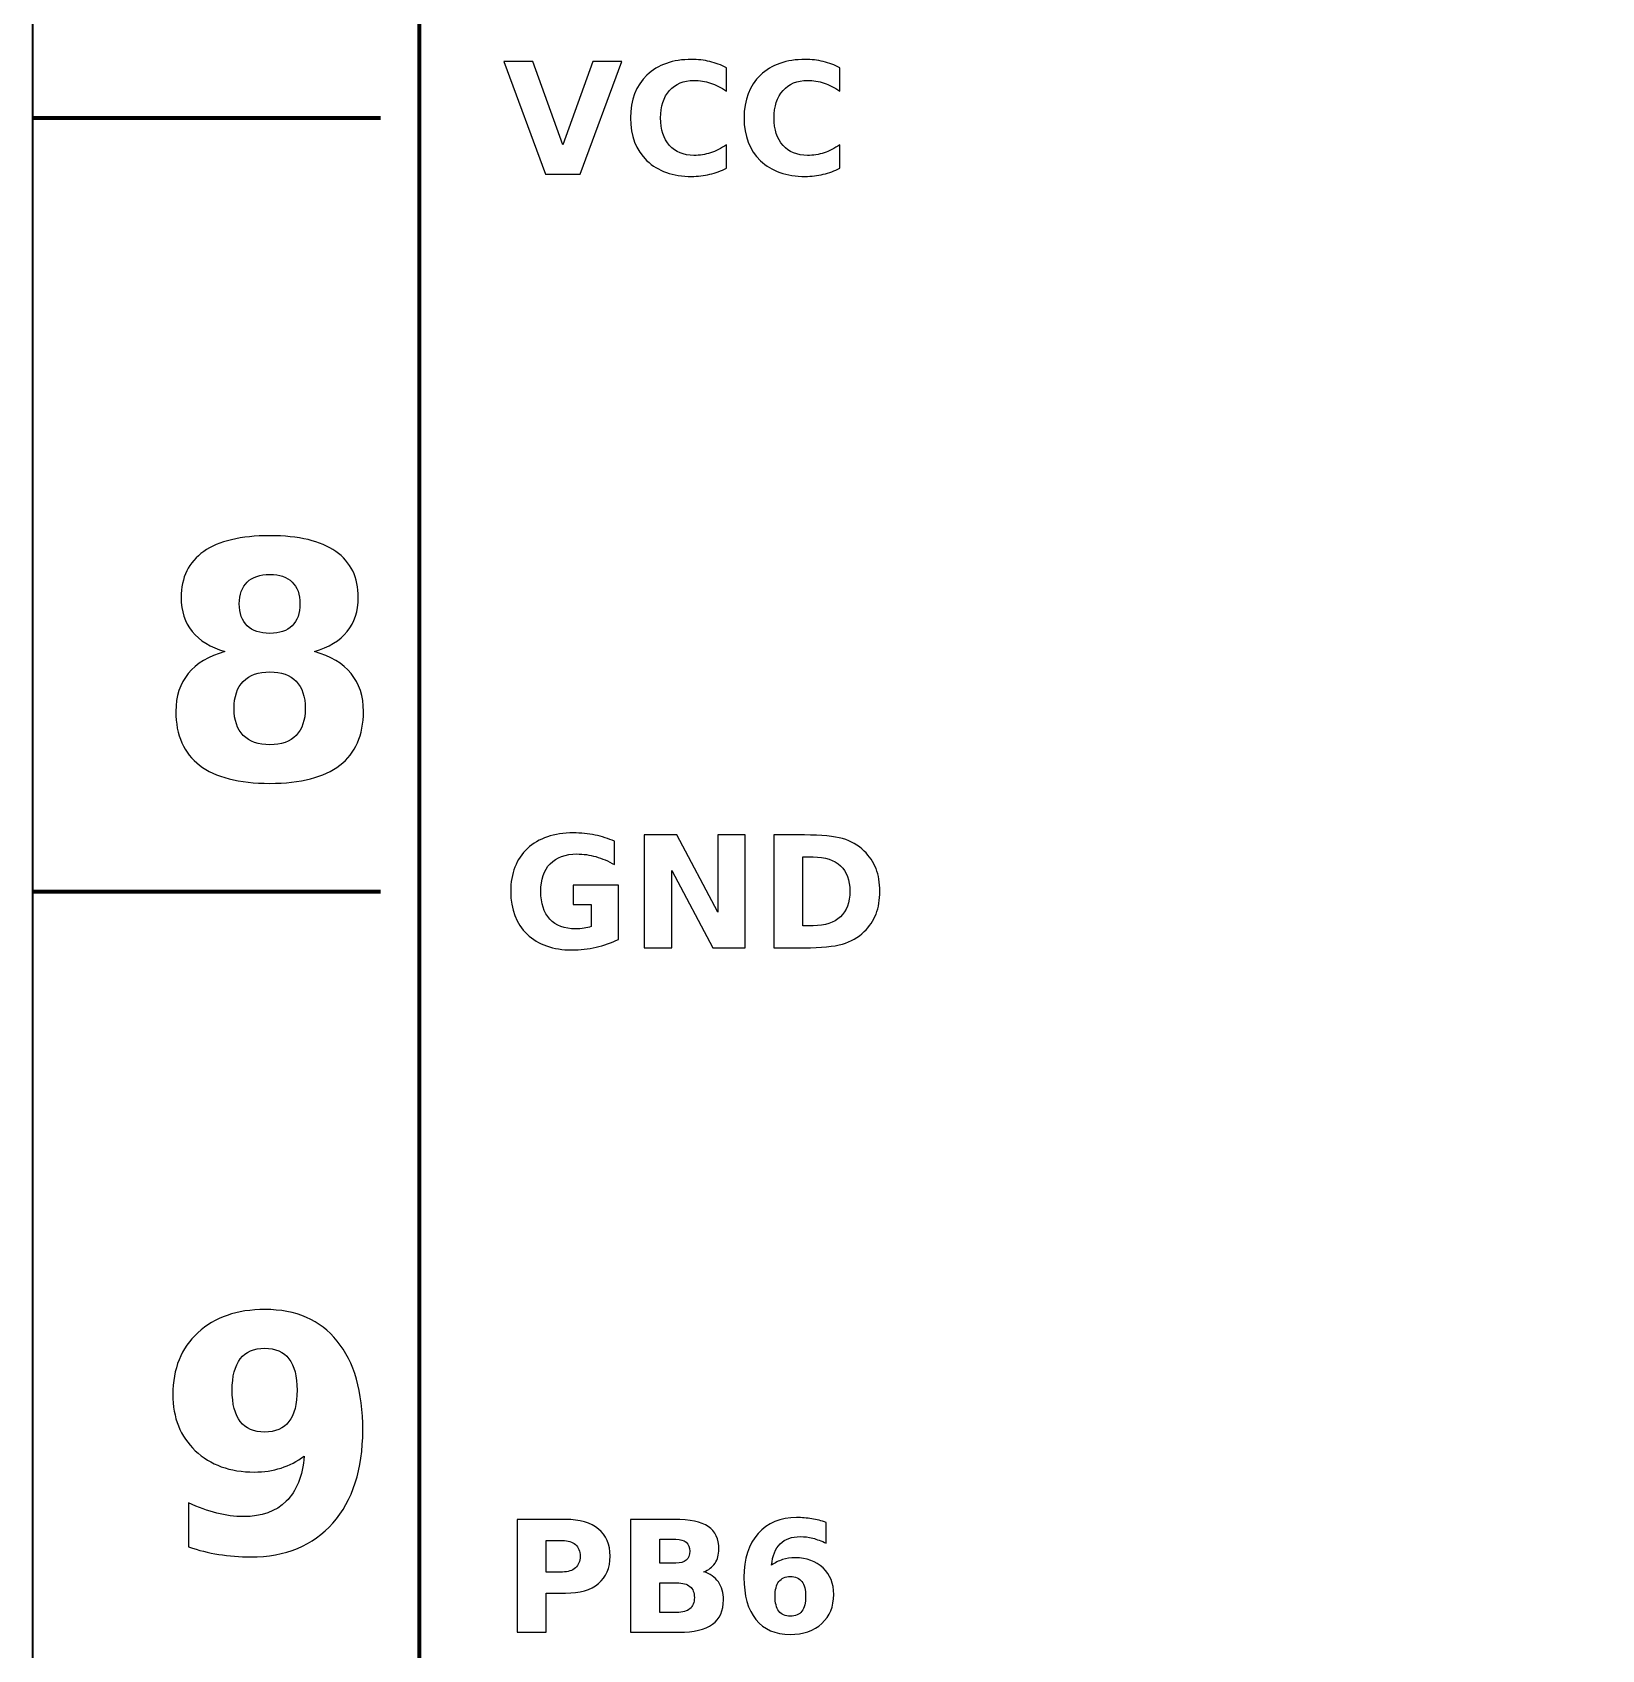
# Model space of a CAD drawing. Header units: centimetres. Extents: x -12.6 to -8.4, y -22.9 to -6.8.
# Drawn here: x -12.5 to -10.472, y -16.83 to -14.739 of the extents above; entities that cross this region are included whole.
import ezdxf

# ---------------------------------------------------------------- set-up
doc = ezdxf.new("R2010")
doc.units = ezdxf.units.CM
doc.header["$MEASUREMENT"] = 0
doc.layers.add('Layer 1', color=7, linetype='Continuous')

msp = doc.modelspace()

# ---------------------------------------------------------------- linework, layer by layer
at = {"layer": 'Layer 1', "color": 7, "lineweight": 35}
msp.add_open_spline([(-12.5, -6.85), (-12.5, -6.85), (-8.5, -6.85), (-8.5, -6.85), (-8.5, -6.85), (-8.5, -6.85), (-8.5, -22.85), (-8.5, -22.85), (-8.5, -22.85), (-8.5, -22.85), (-12.5, -22.85), (-12.5, -22.85), (-12.5, -22.85), (-12.5, -22.85), (-12.5, -6.85), (-12.5, -6.85)], degree=3, knots=[0, 0, 0, 0, 0.25, 0.25, 0.25, 0.25, 0.5, 0.5, 0.5, 0.5, 0.75, 0.75, 0.75, 0.75, 1, 1, 1, 1], dxfattribs=at)
at = {"layer": 'Layer 1', "color": 250, "lineweight": 100}
msp.add_open_spline([(-12, -8.35), (-12, -8.35), (-9, -8.35), (-9, -8.35), (-9, -8.35), (-9, -8.35), (-9, -22.25), (-9, -22.25), (-9, -22.25), (-9, -22.25), (-12, -22.25), (-12, -22.25), (-12, -22.25), (-12, -22.25), (-12, -8.35), (-12, -8.35)], degree=3, knots=[0, 0, 0, 0, 0.25, 0.25, 0.25, 0.25, 0.5, 0.5, 0.5, 0.5, 0.75, 0.75, 0.75, 0.75, 1, 1, 1, 1], dxfattribs=at)
at = {"layer": 'Layer 1', "color": 250}
for points, knots in [([(-11.8907, -14.777), (-11.8907, -14.777), (-11.8529, -14.777), (-11.8529, -14.777), (-11.8529, -14.777), (-11.8529, -14.777), (-11.81424, -14.8846), (-11.81424, -14.8846), (-11.81424, -14.8846), (-11.81424, -14.8846), (-11.77567, -14.777), (-11.77567, -14.777), (-11.77567, -14.777), (-11.77567, -14.777), (-11.73787, -14.777), (-11.73787, -14.777), (-11.73787, -14.777), (-11.73787, -14.777), (-11.79187, -14.9228), (-11.79187, -14.9228), (-11.79187, -14.9228), (-11.79187, -14.9228), (-11.8367, -14.9228), (-11.8367, -14.9228), (-11.8367, -14.9228), (-11.8367, -14.9228), (-11.8907, -14.777), (-11.8907, -14.777)], [0, 0, 0, 0, 0.1428571, 0.1428571, 0.1428571, 0.1428571, 0.2857143, 0.2857143, 0.2857143, 0.2857143, 0.4285714, 0.4285714, 0.4285714, 0.4285714, 0.5714286, 0.5714286, 0.5714286, 0.5714286, 0.7142857, 0.7142857, 0.7142857, 0.7142857, 0.8571429, 0.8571429, 0.8571429, 0.8571429, 1, 1, 1, 1]), ([(-11.60287, -14.9148), (-11.60977, -14.91837), (-11.61697, -14.92107), (-11.62447, -14.9229), (-11.62447, -14.9229), (-11.63194, -14.92473), (-11.63977, -14.92563), (-11.6479, -14.92563), (-11.6479, -14.92563), (-11.67217, -14.92563), (-11.6914, -14.91883), (-11.7056, -14.90527), (-11.7056, -14.90527), (-11.7198, -14.8917), (-11.7269, -14.8733), (-11.7269, -14.85003), (-11.7269, -14.85003), (-11.7269, -14.82673), (-11.7198, -14.8083), (-11.7056, -14.79473), (-11.7056, -14.79473), (-11.6914, -14.78117), (-11.67217, -14.77437), (-11.6479, -14.77437), (-11.6479, -14.77437), (-11.63977, -14.77437), (-11.63194, -14.77527), (-11.62447, -14.7771), (-11.62447, -14.7771), (-11.61697, -14.77893), (-11.60977, -14.78163), (-11.60287, -14.7852), (-11.60287, -14.7852), (-11.60287, -14.7852), (-11.60287, -14.81537), (-11.60287, -14.81537), (-11.60287, -14.81537), (-11.60984, -14.8106), (-11.6167, -14.80713), (-11.62347, -14.80493), (-11.62347, -14.80493), (-11.63024, -14.8027), (-11.63737, -14.8016), (-11.64487, -14.8016), (-11.64487, -14.8016), (-11.65827, -14.8016), (-11.66884, -14.8059), (-11.6765, -14.8145), (-11.6765, -14.8145), (-11.6842, -14.8231), (-11.68804, -14.83493), (-11.68804, -14.85003), (-11.68804, -14.85003), (-11.68804, -14.8651), (-11.6842, -14.8769), (-11.6765, -14.8855), (-11.6765, -14.8855), (-11.66884, -14.8941), (-11.65827, -14.8984), (-11.64487, -14.8984), (-11.64487, -14.8984), (-11.63737, -14.8984), (-11.63024, -14.8973), (-11.62347, -14.89507), (-11.62347, -14.89507), (-11.6167, -14.89287), (-11.60984, -14.8894), (-11.60287, -14.88463), (-11.60287, -14.88463), (-11.60287, -14.88463), (-11.60287, -14.9148), (-11.60287, -14.9148)], [0, 0, 0, 0, 0.0555556, 0.0555556, 0.0555556, 0.0555556, 0.1111111, 0.1111111, 0.1111111, 0.1111111, 0.1666667, 0.1666667, 0.1666667, 0.1666667, 0.2222222, 0.2222222, 0.2222222, 0.2222222, 0.2777778, 0.2777778, 0.2777778, 0.2777778, 0.3333333, 0.3333333, 0.3333333, 0.3333333, 0.3888889, 0.3888889, 0.3888889, 0.3888889, 0.4444444, 0.4444444, 0.4444444, 0.4444444, 0.5, 0.5, 0.5, 0.5, 0.5555556, 0.5555556, 0.5555556, 0.5555556, 0.6111111, 0.6111111, 0.6111111, 0.6111111, 0.6666667, 0.6666667, 0.6666667, 0.6666667, 0.7222222, 0.7222222, 0.7222222, 0.7222222, 0.7777778, 0.7777778, 0.7777778, 0.7777778, 0.8333333, 0.8333333, 0.8333333, 0.8333333, 0.8888889, 0.8888889, 0.8888889, 0.8888889, 0.9444444, 0.9444444, 0.9444444, 0.9444444, 1, 1, 1, 1]), ([(-11.4561, -14.9148), (-11.463, -14.91837), (-11.4702, -14.92107), (-11.4777, -14.9229), (-11.4777, -14.9229), (-11.48517, -14.92473), (-11.493, -14.92563), (-11.50113, -14.92563), (-11.50113, -14.92563), (-11.5254, -14.92563), (-11.54463, -14.91883), (-11.55883, -14.90527), (-11.55883, -14.90527), (-11.57303, -14.8917), (-11.58013, -14.8733), (-11.58013, -14.85003), (-11.58013, -14.85003), (-11.58013, -14.82673), (-11.57303, -14.8083), (-11.55883, -14.79473), (-11.55883, -14.79473), (-11.54463, -14.78117), (-11.5254, -14.77437), (-11.50113, -14.77437), (-11.50113, -14.77437), (-11.493, -14.77437), (-11.48517, -14.77527), (-11.4777, -14.7771), (-11.4777, -14.7771), (-11.4702, -14.77893), (-11.463, -14.78163), (-11.4561, -14.7852), (-11.4561, -14.7852), (-11.4561, -14.7852), (-11.4561, -14.81537), (-11.4561, -14.81537), (-11.4561, -14.81537), (-11.46307, -14.8106), (-11.46993, -14.80713), (-11.4767, -14.80493), (-11.4767, -14.80493), (-11.48347, -14.8027), (-11.4906, -14.8016), (-11.4981, -14.8016), (-11.4981, -14.8016), (-11.5115, -14.8016), (-11.52207, -14.8059), (-11.52973, -14.8145), (-11.52973, -14.8145), (-11.53743, -14.8231), (-11.54127, -14.83493), (-11.54127, -14.85003), (-11.54127, -14.85003), (-11.54127, -14.8651), (-11.53743, -14.8769), (-11.52973, -14.8855), (-11.52973, -14.8855), (-11.52207, -14.8941), (-11.5115, -14.8984), (-11.4981, -14.8984), (-11.4981, -14.8984), (-11.4906, -14.8984), (-11.48347, -14.8973), (-11.4767, -14.89507), (-11.4767, -14.89507), (-11.46993, -14.89287), (-11.46307, -14.8894), (-11.4561, -14.88463), (-11.4561, -14.88463), (-11.4561, -14.88463), (-11.4561, -14.9148), (-11.4561, -14.9148)], [0, 0, 0, 0, 0.0555556, 0.0555556, 0.0555556, 0.0555556, 0.1111111, 0.1111111, 0.1111111, 0.1111111, 0.1666667, 0.1666667, 0.1666667, 0.1666667, 0.2222222, 0.2222222, 0.2222222, 0.2222222, 0.2777778, 0.2777778, 0.2777778, 0.2777778, 0.3333333, 0.3333333, 0.3333333, 0.3333333, 0.3888889, 0.3888889, 0.3888889, 0.3888889, 0.4444444, 0.4444444, 0.4444444, 0.4444444, 0.5, 0.5, 0.5, 0.5, 0.5555556, 0.5555556, 0.5555556, 0.5555556, 0.6111111, 0.6111111, 0.6111111, 0.6111111, 0.6666667, 0.6666667, 0.6666667, 0.6666667, 0.7222222, 0.7222222, 0.7222222, 0.7222222, 0.7777778, 0.7777778, 0.7777778, 0.7777778, 0.8333333, 0.8333333, 0.8333333, 0.8333333, 0.8888889, 0.8888889, 0.8888889, 0.8888889, 0.9444444, 0.9444444, 0.9444444, 0.9444444, 1, 1, 1, 1]), ([(-12.25111, -15.53999), (-12.2698, -15.53434), (-12.28392, -15.52566), (-12.29344, -15.51395), (-12.29344, -15.51395), (-12.30297, -15.50224), (-12.30769, -15.48764), (-12.30769, -15.47014), (-12.30769, -15.47014), (-12.30769, -15.4441), (-12.29796, -15.42421), (-12.27855, -15.41059), (-12.27855, -15.41059), (-12.25915, -15.39697), (-12.23058, -15.39013), (-12.19297, -15.39013), (-12.19297, -15.39013), (-12.15565, -15.39013), (-12.12721, -15.3969), (-12.10781, -15.41052), (-12.10781, -15.41052), (-12.08841, -15.42407), (-12.07867, -15.44396), (-12.07867, -15.47014), (-12.07867, -15.47014), (-12.07867, -15.48764), (-12.08347, -15.50224), (-12.09299, -15.51395), (-12.09299, -15.51395), (-12.10259, -15.52566), (-12.11677, -15.53434), (-12.13547, -15.53999), (-12.13547, -15.53999), (-12.11451, -15.54577), (-12.09871, -15.55516), (-12.08806, -15.56821), (-12.08806, -15.56821), (-12.0774, -15.58119), (-12.07204, -15.59763), (-12.07204, -15.61753), (-12.07204, -15.61753), (-12.07204, -15.64808), (-12.0822, -15.67122), (-12.10252, -15.68681), (-12.10252, -15.68681), (-12.12284, -15.70248), (-12.15304, -15.71031), (-12.19297, -15.71031), (-12.19297, -15.71031), (-12.23312, -15.71031), (-12.26338, -15.70248), (-12.28385, -15.68681), (-12.28385, -15.68681), (-12.30431, -15.67122), (-12.31454, -15.64808), (-12.31454, -15.61753), (-12.31454, -15.61753), (-12.31454, -15.59763), (-12.30917, -15.58119), (-12.29852, -15.56821), (-12.29852, -15.56821), (-12.28787, -15.55516), (-12.27206, -15.54577), (-12.25111, -15.53999)], [0, 0, 0, 0, 0.0625, 0.0625, 0.0625, 0.0625, 0.125, 0.125, 0.125, 0.125, 0.1875, 0.1875, 0.1875, 0.1875, 0.25, 0.25, 0.25, 0.25, 0.3125, 0.3125, 0.3125, 0.3125, 0.375, 0.375, 0.375, 0.375, 0.4375, 0.4375, 0.4375, 0.4375, 0.5, 0.5, 0.5, 0.5, 0.5625, 0.5625, 0.5625, 0.5625, 0.625, 0.625, 0.625, 0.625, 0.6875, 0.6875, 0.6875, 0.6875, 0.75, 0.75, 0.75, 0.75, 0.8125, 0.8125, 0.8125, 0.8125, 0.875, 0.875, 0.875, 0.875, 0.9375, 0.9375, 0.9375, 0.9375, 1, 1, 1, 1]), ([(-12.23248, -15.47818), (-12.23248, -15.49046), (-12.22909, -15.49991), (-12.22225, -15.50647), (-12.22225, -15.50647), (-12.21541, -15.51311), (-12.20567, -15.51642), (-12.19297, -15.51642), (-12.19297, -15.51642), (-12.18055, -15.51642), (-12.17096, -15.51311), (-12.16425, -15.50647), (-12.16425, -15.50647), (-12.15748, -15.49991), (-12.15409, -15.49046), (-12.15409, -15.47818), (-12.15409, -15.47818), (-12.15409, -15.4659), (-12.15748, -15.45652), (-12.16425, -15.44996), (-12.16425, -15.44996), (-12.17096, -15.4434), (-12.18055, -15.44015), (-12.19297, -15.44015), (-12.19297, -15.44015), (-12.20567, -15.44015), (-12.21541, -15.44347), (-12.22225, -15.4501), (-12.22225, -15.4501), (-12.22909, -15.45666), (-12.23248, -15.46605), (-12.23248, -15.47818)], [0, 0, 0, 0, 0.125, 0.125, 0.125, 0.125, 0.25, 0.25, 0.25, 0.25, 0.375, 0.375, 0.375, 0.375, 0.5, 0.5, 0.5, 0.5, 0.625, 0.625, 0.625, 0.625, 0.75, 0.75, 0.75, 0.75, 0.875, 0.875, 0.875, 0.875, 1, 1, 1, 1]), ([(-12.19297, -15.56623), (-12.20786, -15.56623), (-12.21936, -15.57033), (-12.22733, -15.57844), (-12.22733, -15.57844), (-12.2353, -15.58655), (-12.23933, -15.5982), (-12.23933, -15.61336), (-12.23933, -15.61336), (-12.23933, -15.62853), (-12.2353, -15.6401), (-12.22733, -15.64822), (-12.22733, -15.64822), (-12.21936, -15.65626), (-12.20786, -15.66028), (-12.19297, -15.66028), (-12.19297, -15.66028), (-12.17822, -15.66028), (-12.16694, -15.65626), (-12.15903, -15.64822), (-12.15903, -15.64822), (-12.1512, -15.6401), (-12.14725, -15.62853), (-12.14725, -15.61336), (-12.14725, -15.61336), (-12.14725, -15.59805), (-12.1512, -15.58641), (-12.15903, -15.5783), (-12.15903, -15.5783), (-12.16694, -15.57026), (-12.17822, -15.56623), (-12.19297, -15.56623)], [0, 0, 0, 0, 0.125, 0.125, 0.125, 0.125, 0.25, 0.25, 0.25, 0.25, 0.375, 0.375, 0.375, 0.375, 0.5, 0.5, 0.5, 0.5, 0.625, 0.625, 0.625, 0.625, 0.75, 0.75, 0.75, 0.75, 0.875, 0.875, 0.875, 0.875, 1, 1, 1, 1]), ([(-11.74224, -15.91197), (-11.7516, -15.91653), (-11.76134, -15.91993), (-11.77144, -15.92223), (-11.77144, -15.92223), (-11.78154, -15.9245), (-11.79194, -15.92563), (-11.8027, -15.92563), (-11.8027, -15.92563), (-11.82697, -15.92563), (-11.8462, -15.91883), (-11.8604, -15.90527), (-11.8604, -15.90527), (-11.8746, -15.8917), (-11.8817, -15.8733), (-11.8817, -15.85003), (-11.8817, -15.85003), (-11.8817, -15.82653), (-11.87447, -15.80807), (-11.86004, -15.79457), (-11.86004, -15.79457), (-11.84557, -15.7811), (-11.82577, -15.77437), (-11.80064, -15.77437), (-11.80064, -15.77437), (-11.79094, -15.77437), (-11.78164, -15.77527), (-11.77274, -15.7771), (-11.77274, -15.7771), (-11.76387, -15.77893), (-11.75547, -15.78163), (-11.7476, -15.7852), (-11.7476, -15.7852), (-11.7476, -15.7852), (-11.7476, -15.81537), (-11.7476, -15.81537), (-11.7476, -15.81537), (-11.75574, -15.81073), (-11.76384, -15.8073), (-11.77187, -15.80503), (-11.77187, -15.80503), (-11.7799, -15.80273), (-11.78797, -15.8016), (-11.79604, -15.8016), (-11.79604, -15.8016), (-11.81104, -15.8016), (-11.82257, -15.8058), (-11.83067, -15.81417), (-11.83067, -15.81417), (-11.83877, -15.82253), (-11.84284, -15.8345), (-11.84284, -15.85003), (-11.84284, -15.85003), (-11.84284, -15.86547), (-11.83894, -15.8774), (-11.8311, -15.8858), (-11.8311, -15.8858), (-11.8233, -15.8942), (-11.8122, -15.8984), (-11.7978, -15.8984), (-11.7978, -15.8984), (-11.7939, -15.8984), (-11.79027, -15.89817), (-11.7869, -15.89767), (-11.7869, -15.89767), (-11.78354, -15.89717), (-11.78054, -15.8964), (-11.77787, -15.89537), (-11.77787, -15.89537), (-11.77787, -15.89537), (-11.77787, -15.86703), (-11.77787, -15.86703), (-11.77787, -15.86703), (-11.77787, -15.86703), (-11.8008, -15.86703), (-11.8008, -15.86703), (-11.8008, -15.86703), (-11.8008, -15.86703), (-11.8008, -15.84183), (-11.8008, -15.84183), (-11.8008, -15.84183), (-11.8008, -15.84183), (-11.74224, -15.84183), (-11.74224, -15.84183), (-11.74224, -15.84183), (-11.74224, -15.84183), (-11.74224, -15.91197), (-11.74224, -15.91197)], [0, 0, 0, 0, 0.0454545, 0.0454545, 0.0454545, 0.0454545, 0.0909091, 0.0909091, 0.0909091, 0.0909091, 0.1363636, 0.1363636, 0.1363636, 0.1363636, 0.1818182, 0.1818182, 0.1818182, 0.1818182, 0.2272727, 0.2272727, 0.2272727, 0.2272727, 0.2727273, 0.2727273, 0.2727273, 0.2727273, 0.3181818, 0.3181818, 0.3181818, 0.3181818, 0.3636364, 0.3636364, 0.3636364, 0.3636364, 0.4090909, 0.4090909, 0.4090909, 0.4090909, 0.4545455, 0.4545455, 0.4545455, 0.4545455, 0.5, 0.5, 0.5, 0.5, 0.5454545, 0.5454545, 0.5454545, 0.5454545, 0.5909091, 0.5909091, 0.5909091, 0.5909091, 0.6363636, 0.6363636, 0.6363636, 0.6363636, 0.6818182, 0.6818182, 0.6818182, 0.6818182, 0.7272727, 0.7272727, 0.7272727, 0.7272727, 0.7727273, 0.7727273, 0.7727273, 0.7727273, 0.8181818, 0.8181818, 0.8181818, 0.8181818, 0.8636364, 0.8636364, 0.8636364, 0.8636364, 0.9090909, 0.9090909, 0.9090909, 0.9090909, 0.9545455, 0.9545455, 0.9545455, 0.9545455, 1, 1, 1, 1]), ([(-11.70913, -15.777), (-11.70913, -15.777), (-11.66713, -15.777), (-11.66713, -15.777), (-11.66713, -15.777), (-11.66713, -15.777), (-11.6141, -15.877), (-11.6141, -15.877), (-11.6141, -15.877), (-11.6141, -15.877), (-11.6141, -15.777), (-11.6141, -15.777), (-11.6141, -15.777), (-11.6141, -15.777), (-11.57847, -15.777), (-11.57847, -15.777), (-11.57847, -15.777), (-11.57847, -15.777), (-11.57847, -15.9228), (-11.57847, -15.9228), (-11.57847, -15.9228), (-11.57847, -15.9228), (-11.62047, -15.9228), (-11.62047, -15.9228), (-11.62047, -15.9228), (-11.62047, -15.9228), (-11.6735, -15.8228), (-11.6735, -15.8228), (-11.6735, -15.8228), (-11.6735, -15.8228), (-11.6735, -15.9228), (-11.6735, -15.9228), (-11.6735, -15.9228), (-11.6735, -15.9228), (-11.70913, -15.9228), (-11.70913, -15.9228), (-11.70913, -15.9228), (-11.70913, -15.9228), (-11.70913, -15.777), (-11.70913, -15.777)], [0, 0, 0, 0, 0.1, 0.1, 0.1, 0.1, 0.2, 0.2, 0.2, 0.2, 0.3, 0.3, 0.3, 0.3, 0.4, 0.4, 0.4, 0.4, 0.5, 0.5, 0.5, 0.5, 0.6, 0.6, 0.6, 0.6, 0.7, 0.7, 0.7, 0.7, 0.8, 0.8, 0.8, 0.8, 0.9, 0.9, 0.9, 0.9, 1, 1, 1, 1]), ([(-11.54176, -15.777), (-11.54176, -15.777), (-11.5021, -15.777), (-11.5021, -15.777), (-11.5021, -15.777), (-11.47996, -15.777), (-11.4635, -15.77857), (-11.45266, -15.78173), (-11.45266, -15.78173), (-11.44183, -15.7849), (-11.43253, -15.79023), (-11.42476, -15.7978), (-11.42476, -15.7978), (-11.41793, -15.80437), (-11.41286, -15.81197), (-11.40953, -15.82057), (-11.40953, -15.82057), (-11.40623, -15.82913), (-11.40456, -15.83887), (-11.40456, -15.84977), (-11.40456, -15.84977), (-11.40456, -15.86077), (-11.40623, -15.87057), (-11.40953, -15.8792), (-11.40953, -15.8792), (-11.41286, -15.88783), (-11.41793, -15.89543), (-11.42476, -15.902), (-11.42476, -15.902), (-11.4326, -15.90957), (-11.44196, -15.9149), (-11.4529, -15.91807), (-11.4529, -15.91807), (-11.46383, -15.92123), (-11.48023, -15.9228), (-11.5021, -15.9228), (-11.5021, -15.9228), (-11.5021, -15.9228), (-11.54176, -15.9228), (-11.54176, -15.9228), (-11.54176, -15.9228), (-11.54176, -15.9228), (-11.54176, -15.777), (-11.54176, -15.777)], [0, 0, 0, 0, 0.0909091, 0.0909091, 0.0909091, 0.0909091, 0.1818182, 0.1818182, 0.1818182, 0.1818182, 0.2727273, 0.2727273, 0.2727273, 0.2727273, 0.3636364, 0.3636364, 0.3636364, 0.3636364, 0.4545455, 0.4545455, 0.4545455, 0.4545455, 0.5454545, 0.5454545, 0.5454545, 0.5454545, 0.6363636, 0.6363636, 0.6363636, 0.6363636, 0.7272727, 0.7272727, 0.7272727, 0.7272727, 0.8181818, 0.8181818, 0.8181818, 0.8181818, 0.9090909, 0.9090909, 0.9090909, 0.9090909, 1, 1, 1, 1]), ([(-11.50416, -15.80543), (-11.50416, -15.80543), (-11.50416, -15.89437), (-11.50416, -15.89437), (-11.50416, -15.89437), (-11.50416, -15.89437), (-11.4907, -15.89437), (-11.4907, -15.89437), (-11.4907, -15.89437), (-11.47533, -15.89437), (-11.4636, -15.89057), (-11.4555, -15.88293), (-11.4555, -15.88293), (-11.4474, -15.87533), (-11.44333, -15.86427), (-11.44333, -15.84977), (-11.44333, -15.84977), (-11.44333, -15.8353), (-11.44736, -15.8243), (-11.45543, -15.81677), (-11.45543, -15.81677), (-11.4635, -15.8092), (-11.47526, -15.80543), (-11.4907, -15.80543), (-11.4907, -15.80543), (-11.4907, -15.80543), (-11.50416, -15.80543), (-11.50416, -15.80543)], [0, 0, 0, 0, 0.1428571, 0.1428571, 0.1428571, 0.1428571, 0.2857143, 0.2857143, 0.2857143, 0.2857143, 0.4285714, 0.4285714, 0.4285714, 0.4285714, 0.5714286, 0.5714286, 0.5714286, 0.5714286, 0.7142857, 0.7142857, 0.7142857, 0.7142857, 0.8571429, 0.8571429, 0.8571429, 0.8571429, 1, 1, 1, 1]), ([(-12.29796, -16.69754), (-12.29796, -16.69754), (-12.29796, -16.64046), (-12.29796, -16.64046), (-12.29796, -16.64046), (-12.28526, -16.64638), (-12.27312, -16.65083), (-12.26155, -16.65379), (-12.26155, -16.65379), (-12.24998, -16.65676), (-12.23855, -16.65824), (-12.22726, -16.65824), (-12.22726, -16.65824), (-12.20355, -16.65824), (-12.18514, -16.65168), (-12.17187, -16.63848), (-12.17187, -16.63848), (-12.15868, -16.62536), (-12.15085, -16.60582), (-12.14852, -16.57992), (-12.14852, -16.57992), (-12.1579, -16.58684), (-12.16785, -16.59199), (-12.17851, -16.59544), (-12.17851, -16.59544), (-12.18909, -16.5989), (-12.20059, -16.60059), (-12.21301, -16.60059), (-12.21301, -16.60059), (-12.24455, -16.60059), (-12.27002, -16.59142), (-12.28935, -16.57301), (-12.28935, -16.57301), (-12.30875, -16.55459), (-12.31842, -16.53039), (-12.31842, -16.50034), (-12.31842, -16.50034), (-12.31842, -16.4671), (-12.30762, -16.4405), (-12.2861, -16.42054), (-12.2861, -16.42054), (-12.26451, -16.40057), (-12.23559, -16.39055), (-12.19939, -16.39055), (-12.19939, -16.39055), (-12.1591, -16.39055), (-12.12799, -16.4041), (-12.10598, -16.43126), (-12.10598, -16.43126), (-12.08389, -16.45843), (-12.07289, -16.49681), (-12.07289, -16.54641), (-12.07289, -16.54641), (-12.07289, -16.59735), (-12.0858, -16.63742), (-12.11155, -16.66656), (-12.11155, -16.66656), (-12.1373, -16.6957), (-12.17265, -16.71031), (-12.21752, -16.71031), (-12.21752, -16.71031), (-12.23206, -16.71031), (-12.24589, -16.70925), (-12.25908, -16.70713), (-12.25908, -16.70713), (-12.27234, -16.70502), (-12.28526, -16.70177), (-12.29796, -16.69754)], [0, 0, 0, 0, 0.0588235, 0.0588235, 0.0588235, 0.0588235, 0.1176471, 0.1176471, 0.1176471, 0.1176471, 0.1764706, 0.1764706, 0.1764706, 0.1764706, 0.2352941, 0.2352941, 0.2352941, 0.2352941, 0.2941176, 0.2941176, 0.2941176, 0.2941176, 0.3529412, 0.3529412, 0.3529412, 0.3529412, 0.4117647, 0.4117647, 0.4117647, 0.4117647, 0.4705882, 0.4705882, 0.4705882, 0.4705882, 0.5294118, 0.5294118, 0.5294118, 0.5294118, 0.5882353, 0.5882353, 0.5882353, 0.5882353, 0.6470588, 0.6470588, 0.6470588, 0.6470588, 0.7058824, 0.7058824, 0.7058824, 0.7058824, 0.7647059, 0.7647059, 0.7647059, 0.7647059, 0.8235294, 0.8235294, 0.8235294, 0.8235294, 0.8823529, 0.8823529, 0.8823529, 0.8823529, 0.9411765, 0.9411765, 0.9411765, 0.9411765, 1, 1, 1, 1]), ([(-12.19974, -16.54895), (-12.18584, -16.54895), (-12.1754, -16.54443), (-12.16835, -16.5354), (-12.16835, -16.5354), (-12.16136, -16.52637), (-12.15783, -16.51282), (-12.15783, -16.49476), (-12.15783, -16.49476), (-12.15783, -16.47684), (-12.16136, -16.46329), (-12.16835, -16.45419), (-12.16835, -16.45419), (-12.1754, -16.44509), (-12.18584, -16.44058), (-12.19974, -16.44058), (-12.19974, -16.44058), (-12.21371, -16.44058), (-12.22416, -16.44509), (-12.23121, -16.45419), (-12.23121, -16.45419), (-12.2382, -16.46329), (-12.24172, -16.47684), (-12.24172, -16.49476), (-12.24172, -16.49476), (-12.24172, -16.51282), (-12.2382, -16.52637), (-12.23121, -16.5354), (-12.23121, -16.5354), (-12.22416, -16.54443), (-12.21371, -16.54895), (-12.19974, -16.54895)], [0, 0, 0, 0, 0.125, 0.125, 0.125, 0.125, 0.25, 0.25, 0.25, 0.25, 0.375, 0.375, 0.375, 0.375, 0.5, 0.5, 0.5, 0.5, 0.625, 0.625, 0.625, 0.625, 0.75, 0.75, 0.75, 0.75, 0.875, 0.875, 0.875, 0.875, 1, 1, 1, 1]), ([(-11.8733, -16.66192), (-11.8733, -16.66192), (-11.8109, -16.66192), (-11.8109, -16.66192), (-11.8109, -16.66192), (-11.79234, -16.66192), (-11.7781, -16.66605), (-11.76817, -16.67429), (-11.76817, -16.67429), (-11.75824, -16.68252), (-11.75327, -16.69425), (-11.75327, -16.70949), (-11.75327, -16.70949), (-11.75327, -16.72475), (-11.75824, -16.73652), (-11.76817, -16.74475), (-11.76817, -16.74475), (-11.7781, -16.75299), (-11.79234, -16.75712), (-11.8109, -16.75712), (-11.8109, -16.75712), (-11.8109, -16.75712), (-11.8357, -16.75712), (-11.8357, -16.75712), (-11.8357, -16.75712), (-11.8357, -16.75712), (-11.8357, -16.80772), (-11.8357, -16.80772), (-11.8357, -16.80772), (-11.8357, -16.80772), (-11.8733, -16.80772), (-11.8733, -16.80772), (-11.8733, -16.80772), (-11.8733, -16.80772), (-11.8733, -16.66192), (-11.8733, -16.66192)], [0, 0, 0, 0, 0.1111111, 0.1111111, 0.1111111, 0.1111111, 0.2222222, 0.2222222, 0.2222222, 0.2222222, 0.3333333, 0.3333333, 0.3333333, 0.3333333, 0.4444444, 0.4444444, 0.4444444, 0.4444444, 0.5555556, 0.5555556, 0.5555556, 0.5555556, 0.6666667, 0.6666667, 0.6666667, 0.6666667, 0.7777778, 0.7777778, 0.7777778, 0.7777778, 0.8888889, 0.8888889, 0.8888889, 0.8888889, 1, 1, 1, 1]), ([(-11.6321, -16.72969), (-11.62403, -16.73202), (-11.61777, -16.73635), (-11.61333, -16.74269), (-11.61333, -16.74269), (-11.6089, -16.74899), (-11.6067, -16.75675), (-11.6067, -16.76592), (-11.6067, -16.76592), (-11.6067, -16.77999), (-11.61147, -16.79045), (-11.62097, -16.79735), (-11.62097, -16.79735), (-11.63047, -16.80425), (-11.64493, -16.80772), (-11.66433, -16.80772), (-11.66433, -16.80772), (-11.66433, -16.80772), (-11.72673, -16.80772), (-11.72673, -16.80772), (-11.72673, -16.80772), (-11.72673, -16.80772), (-11.72673, -16.66192), (-11.72673, -16.66192), (-11.72673, -16.66192), (-11.72673, -16.66192), (-11.6703, -16.66192), (-11.6703, -16.66192), (-11.6703, -16.66192), (-11.65003, -16.66192), (-11.63537, -16.66499), (-11.6263, -16.67109), (-11.6263, -16.67109), (-11.6172, -16.67722), (-11.61267, -16.68702), (-11.61267, -16.70049), (-11.61267, -16.70049), (-11.61267, -16.70759), (-11.61433, -16.71362), (-11.61763, -16.71862), (-11.61763, -16.71862), (-11.62097, -16.72359), (-11.62577, -16.72729), (-11.6321, -16.72969)], [0, 0, 0, 0, 0.0909091, 0.0909091, 0.0909091, 0.0909091, 0.1818182, 0.1818182, 0.1818182, 0.1818182, 0.2727273, 0.2727273, 0.2727273, 0.2727273, 0.3636364, 0.3636364, 0.3636364, 0.3636364, 0.4545455, 0.4545455, 0.4545455, 0.4545455, 0.5454545, 0.5454545, 0.5454545, 0.5454545, 0.6363636, 0.6363636, 0.6363636, 0.6363636, 0.7272727, 0.7272727, 0.7272727, 0.7272727, 0.8181818, 0.8181818, 0.8181818, 0.8181818, 0.9090909, 0.9090909, 0.9090909, 0.9090909, 1, 1, 1, 1]), ([(-11.47384, -16.66572), (-11.47384, -16.66572), (-11.47384, -16.69269), (-11.47384, -16.69269), (-11.47384, -16.69269), (-11.48004, -16.68975), (-11.48584, -16.68759), (-11.4913, -16.68619), (-11.4913, -16.68619), (-11.49677, -16.68479), (-11.50214, -16.68409), (-11.50734, -16.68409), (-11.50734, -16.68409), (-11.51854, -16.68409), (-11.52724, -16.68719), (-11.5335, -16.69342), (-11.5335, -16.69342), (-11.53974, -16.69962), (-11.5434, -16.70885), (-11.54444, -16.72109), (-11.54444, -16.72109), (-11.54014, -16.71792), (-11.53547, -16.71552), (-11.53047, -16.71392), (-11.53047, -16.71392), (-11.52547, -16.71232), (-11.52, -16.71152), (-11.51407, -16.71152), (-11.51407, -16.71152), (-11.49917, -16.71152), (-11.48714, -16.71589), (-11.478, -16.72462), (-11.478, -16.72462), (-11.46884, -16.73332), (-11.46427, -16.74475), (-11.46427, -16.75889), (-11.46427, -16.75889), (-11.46427, -16.77452), (-11.46937, -16.78702), (-11.4796, -16.79645), (-11.4796, -16.79645), (-11.4898, -16.80585), (-11.50354, -16.81055), (-11.5207, -16.81055), (-11.5207, -16.81055), (-11.53964, -16.81055), (-11.5543, -16.80415), (-11.5647, -16.79135), (-11.5647, -16.79135), (-11.57507, -16.77859), (-11.58027, -16.76042), (-11.58027, -16.73692), (-11.58027, -16.73692), (-11.58027, -16.71285), (-11.5742, -16.69392), (-11.56207, -16.68015), (-11.56207, -16.68015), (-11.5499, -16.66639), (-11.53327, -16.65949), (-11.5121, -16.65949), (-11.5121, -16.65949), (-11.5054, -16.65949), (-11.4989, -16.66002), (-11.49257, -16.66105), (-11.49257, -16.66105), (-11.48627, -16.66209), (-11.48004, -16.66365), (-11.47384, -16.66572)], [0, 0, 0, 0, 0.0588235, 0.0588235, 0.0588235, 0.0588235, 0.1176471, 0.1176471, 0.1176471, 0.1176471, 0.1764706, 0.1764706, 0.1764706, 0.1764706, 0.2352941, 0.2352941, 0.2352941, 0.2352941, 0.2941176, 0.2941176, 0.2941176, 0.2941176, 0.3529412, 0.3529412, 0.3529412, 0.3529412, 0.4117647, 0.4117647, 0.4117647, 0.4117647, 0.4705882, 0.4705882, 0.4705882, 0.4705882, 0.5294118, 0.5294118, 0.5294118, 0.5294118, 0.5882353, 0.5882353, 0.5882353, 0.5882353, 0.6470588, 0.6470588, 0.6470588, 0.6470588, 0.7058824, 0.7058824, 0.7058824, 0.7058824, 0.7647059, 0.7647059, 0.7647059, 0.7647059, 0.8235294, 0.8235294, 0.8235294, 0.8235294, 0.8823529, 0.8823529, 0.8823529, 0.8823529, 0.9411765, 0.9411765, 0.9411765, 0.9411765, 1, 1, 1, 1]), ([(-11.8357, -16.68915), (-11.8357, -16.68915), (-11.8357, -16.72989), (-11.8357, -16.72989), (-11.8357, -16.72989), (-11.8357, -16.72989), (-11.8149, -16.72989), (-11.8149, -16.72989), (-11.8149, -16.72989), (-11.8076, -16.72989), (-11.80197, -16.72812), (-11.798, -16.72455), (-11.798, -16.72455), (-11.79404, -16.72102), (-11.79204, -16.71599), (-11.79204, -16.70949), (-11.79204, -16.70949), (-11.79204, -16.70295), (-11.79404, -16.69795), (-11.798, -16.69442), (-11.798, -16.69442), (-11.80197, -16.69092), (-11.8076, -16.68915), (-11.8149, -16.68915), (-11.8149, -16.68915), (-11.8149, -16.68915), (-11.8357, -16.68915), (-11.8357, -16.68915)], [0, 0, 0, 0, 0.1428571, 0.1428571, 0.1428571, 0.1428571, 0.2857143, 0.2857143, 0.2857143, 0.2857143, 0.4285714, 0.4285714, 0.4285714, 0.4285714, 0.5714286, 0.5714286, 0.5714286, 0.5714286, 0.7142857, 0.7142857, 0.7142857, 0.7142857, 0.8571429, 0.8571429, 0.8571429, 0.8571429, 1, 1, 1, 1]), ([(-11.66833, -16.71835), (-11.6624, -16.71835), (-11.6579, -16.71705), (-11.65487, -16.71445), (-11.65487, -16.71445), (-11.6518, -16.71185), (-11.65027, -16.70802), (-11.65027, -16.70292), (-11.65027, -16.70292), (-11.65027, -16.69792), (-11.6518, -16.69412), (-11.65487, -16.69149), (-11.65487, -16.69149), (-11.6579, -16.68885), (-11.6624, -16.68752), (-11.66833, -16.68752), (-11.66833, -16.68752), (-11.66833, -16.68752), (-11.68913, -16.68752), (-11.68913, -16.68752), (-11.68913, -16.68752), (-11.68913, -16.68752), (-11.68913, -16.71835), (-11.68913, -16.71835), (-11.68913, -16.71835), (-11.68913, -16.71835), (-11.66833, -16.71835), (-11.66833, -16.71835)], [0, 0, 0, 0, 0.1428571, 0.1428571, 0.1428571, 0.1428571, 0.2857143, 0.2857143, 0.2857143, 0.2857143, 0.4285714, 0.4285714, 0.4285714, 0.4285714, 0.5714286, 0.5714286, 0.5714286, 0.5714286, 0.7142857, 0.7142857, 0.7142857, 0.7142857, 0.8571429, 0.8571429, 0.8571429, 0.8571429, 1, 1, 1, 1]), ([(-11.66707, -16.78212), (-11.6595, -16.78212), (-11.65383, -16.78052), (-11.65, -16.77735), (-11.65, -16.77735), (-11.6462, -16.77415), (-11.6443, -16.76932), (-11.6443, -16.76289), (-11.6443, -16.76289), (-11.6443, -16.75659), (-11.6462, -16.75185), (-11.64997, -16.74869), (-11.64997, -16.74869), (-11.65373, -16.74552), (-11.65943, -16.74395), (-11.66707, -16.74395), (-11.66707, -16.74395), (-11.66707, -16.74395), (-11.68913, -16.74395), (-11.68913, -16.74395), (-11.68913, -16.74395), (-11.68913, -16.74395), (-11.68913, -16.78212), (-11.68913, -16.78212), (-11.68913, -16.78212), (-11.68913, -16.78212), (-11.66707, -16.78212), (-11.66707, -16.78212)], [0, 0, 0, 0, 0.1428571, 0.1428571, 0.1428571, 0.1428571, 0.2857143, 0.2857143, 0.2857143, 0.2857143, 0.4285714, 0.4285714, 0.4285714, 0.4285714, 0.5714286, 0.5714286, 0.5714286, 0.5714286, 0.7142857, 0.7142857, 0.7142857, 0.7142857, 0.8571429, 0.8571429, 0.8571429, 0.8571429, 1, 1, 1, 1]), ([(-11.5203, -16.73575), (-11.5269, -16.73575), (-11.53184, -16.73789), (-11.5351, -16.74215), (-11.5351, -16.74215), (-11.5384, -16.74642), (-11.54004, -16.75282), (-11.54004, -16.76132), (-11.54004, -16.76132), (-11.54004, -16.76985), (-11.5384, -16.77625), (-11.5351, -16.78052), (-11.5351, -16.78052), (-11.53184, -16.78479), (-11.5269, -16.78692), (-11.5203, -16.78692), (-11.5203, -16.78692), (-11.51367, -16.78692), (-11.5087, -16.78479), (-11.50544, -16.78052), (-11.50544, -16.78052), (-11.50214, -16.77625), (-11.5005, -16.76985), (-11.5005, -16.76132), (-11.5005, -16.76132), (-11.5005, -16.75282), (-11.50214, -16.74642), (-11.50544, -16.74215), (-11.50544, -16.74215), (-11.5087, -16.73789), (-11.51367, -16.73575), (-11.5203, -16.73575)], [0, 0, 0, 0, 0.125, 0.125, 0.125, 0.125, 0.25, 0.25, 0.25, 0.25, 0.375, 0.375, 0.375, 0.375, 0.5, 0.5, 0.5, 0.5, 0.625, 0.625, 0.625, 0.625, 0.75, 0.75, 0.75, 0.75, 0.875, 0.875, 0.875, 0.875, 1, 1, 1, 1])]:
    msp.add_open_spline(points, degree=3, knots=knots, dxfattribs=at)
at = {"layer": 'Layer 1', "color": 250, "lineweight": 106}
for points in [[(-12.5, -14.85), (-12.5, -14.85), (-12.05001, -14.84998), (-12.05001, -14.84998)], [(-12.5, -15.85), (-12.5, -15.85), (-12.05001, -15.84998), (-12.05001, -15.84998)]]:
    msp.add_open_spline(points, degree=3, dxfattribs=at)

doc.saveas('drawing.dxf')
